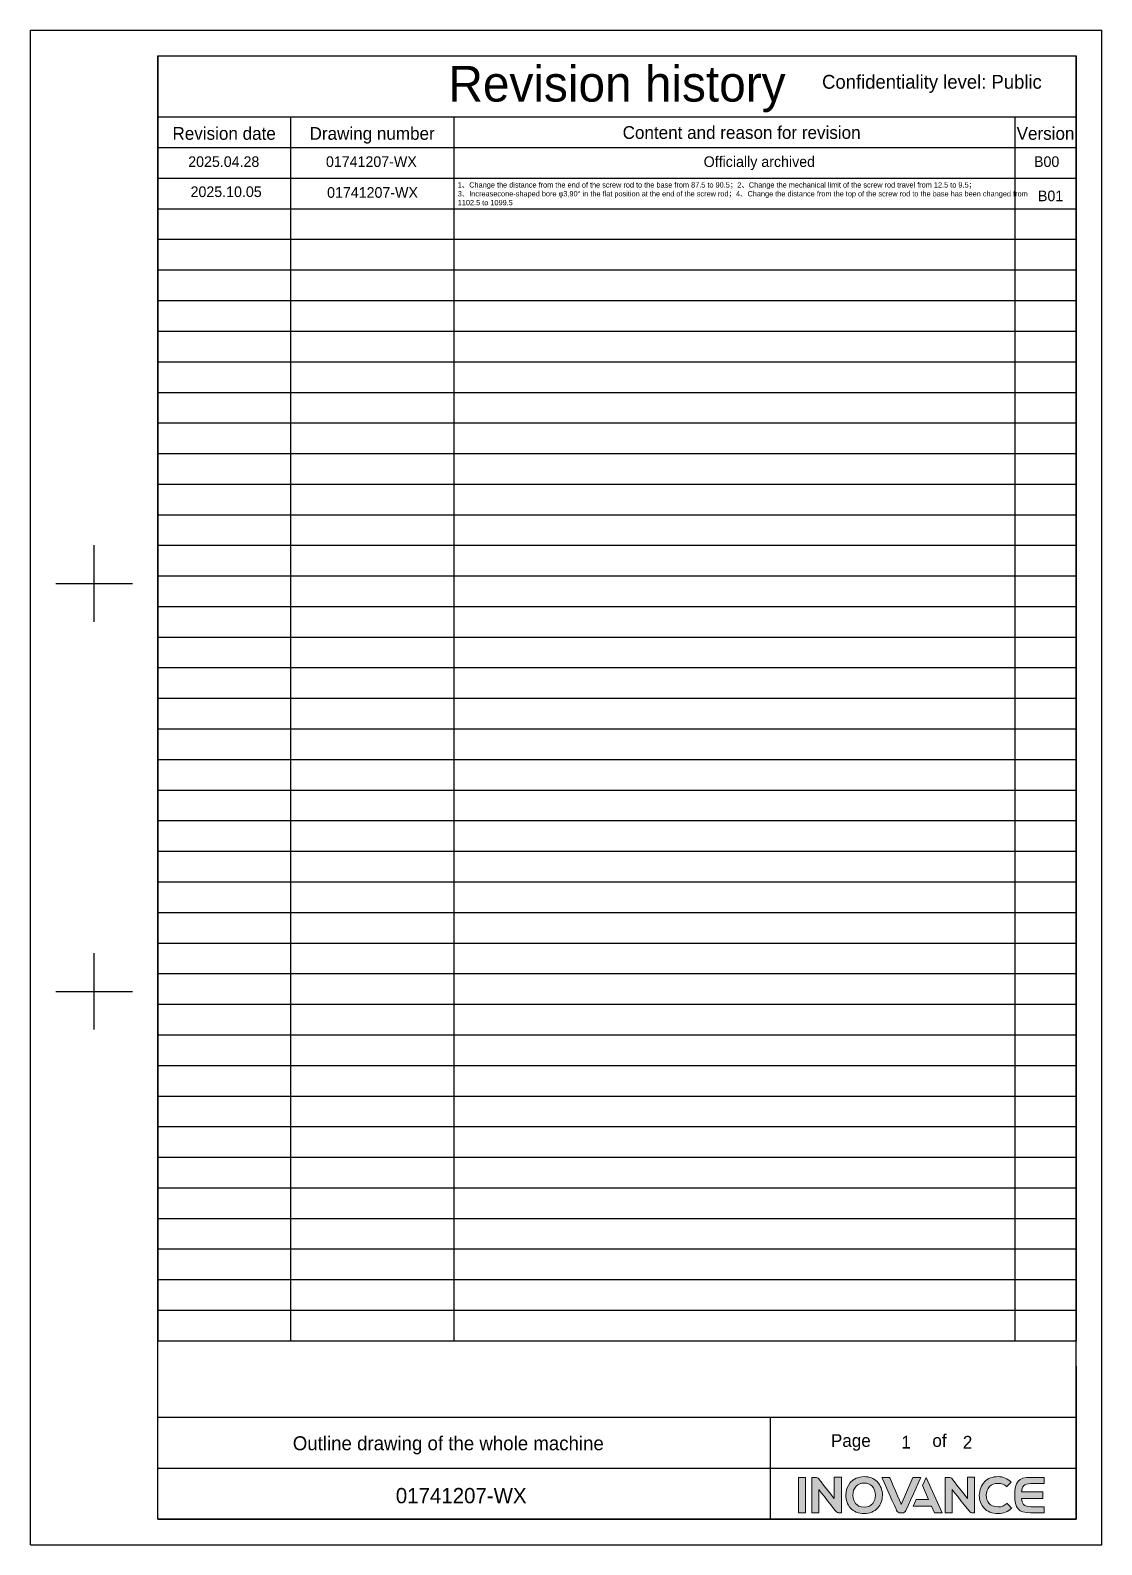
# Model space of a CAD drawing. Header units: millimetres. Extents: x 4086 to 8300, y 123 to 1549.
# Drawn here: x 5175 to 6184, y 123 to 1549 of the extents above; entities that cross this region are included whole.
import ezdxf
from ezdxf.enums import TextEntityAlignment as Align

# ---------------------------------------------------------------- set-up
doc = ezdxf.new("R2010")
doc.units = ezdxf.units.MM
doc.layers.add('logo-蓝色', color=7, linetype='Continuous', true_color=0x008ccf)
doc.layers.add('多重引线', color=7, linetype='Continuous')
doc.layers.add('模板', color=7, linetype='Continuous')
doc.styles.get("Standard").update_dxf_attribs({"font": 'simsun.ttc'})
doc.styles.add('思源黑', font='SourceHanSansCN-Normal.ttf')

# ---------------------------------------------------------------- blocks, each defined once
blk = doc.blocks.new('0')
at = {"layer": 'logo-蓝色'}
h = blk.add_hatch(color=256, dxfattribs=at)
h.dxf.hatch_style = 1
edge = h.paths.add_edge_path()
edge.add_spline(control_points=[(5898.3, 153.2), (5898.3, 153.2), (5904.9, 153.2), (5904.9, 153.2), (5904.9, 153.2), (5904.9, 153.2), (5904.9, 186.6), (5904.9, 186.6), (5904.9, 186.6), (5904.9, 186.6), (5898.3, 186.6), (5898.3, 186.6), (5898.3, 186.6), (5898.3, 186.6), (5898.3, 153.2), (5898.3, 153.2)], knot_values=[0, 0, 0, 0, 0.25, 0.25, 0.25, 0.25, 0.5, 0.5, 0.5, 0.5, 0.75, 0.75, 0.75, 0.75, 1, 1, 1, 1], degree=3, periodic=1)
h = blk.add_hatch(color=256, dxfattribs=at)
h.dxf.hatch_style = 1
edge = h.paths.add_edge_path()
edge.add_spline(control_points=[(5932, 186.7), (5932, 186.7), (5932, 166.6), (5932, 166.6), (5932, 166.6), (5932, 166.6), (5917.3, 185.2), (5917.3, 185.2), (5917.3, 185.2), (5916.6, 186.1), (5915.6, 186.6), (5914.4, 186.6), (5914.4, 186.6), (5914.4, 186.6), (5910.8, 186.6), (5910.8, 186.6), (5910.8, 186.6), (5910.8, 186.6), (5910.8, 153.2), (5910.8, 153.2), (5910.8, 153.2), (5910.8, 153.2), (5917.4, 153.2), (5917.4, 153.2), (5917.4, 153.2), (5917.4, 153.2), (5917.4, 175.1), (5917.4, 175.1), (5917.4, 175.1), (5917.4, 175.1), (5934, 154.2), (5934, 154.2), (5934, 154.2), (5934.5, 153.6), (5935.2, 153.2), (5936, 153.2), (5936, 153.2), (5936, 153.2), (5938.7, 153.2), (5938.7, 153.2), (5938.7, 153.2), (5938.7, 153.2), (5938.7, 186.7), (5938.7, 186.7), (5938.7, 186.7), (5938.7, 186.7), (5932, 186.7), (5932, 186.7)], knot_values=[0, 0, 0, 0, 0.083333, 0.083333, 0.083333, 0.083333, 0.166667, 0.166667, 0.166667, 0.166667, 0.25, 0.25, 0.25, 0.25, 0.333333, 0.333333, 0.333333, 0.333333, 0.416667, 0.416667, 0.416667, 0.416667, 0.5, 0.5, 0.5, 0.5, 0.583333, 0.583333, 0.583333, 0.583333, 0.666667, 0.666667, 0.666667, 0.666667, 0.75, 0.75, 0.75, 0.75, 0.833333, 0.833333, 0.833333, 0.833333, 0.916667, 0.916667, 0.916667, 0.916667, 1, 1, 1, 1], degree=3, periodic=1)
h = blk.add_hatch(color=256, dxfattribs=at)
h.dxf.hatch_style = 1
edge = h.paths.add_edge_path(flags=16)
edge.add_spline(control_points=[(5952.6, 178.4), (5954.5, 180.3), (5957, 181.3), (5960.1, 181.3), (5960.1, 181.3), (5963.2, 181.3), (5965.7, 180.3), (5967.6, 178.4), (5967.6, 178.4), (5969.6, 176.3), (5970.8, 173.1), (5970.7, 169.7), (5970.7, 169.7), (5970.6, 164.4), (5967.8, 158.6), (5960.1, 158.6), (5960.1, 158.6), (5952.5, 158.6), (5949.6, 164.3), (5949.5, 169.7), (5949.5, 169.7), (5949.4, 173), (5950.5, 176.2), (5952.6, 178.4)], knot_values=[0, 0, 0, 0, 0.166667, 0.166667, 0.166667, 0.166667, 0.333333, 0.333333, 0.333333, 0.333333, 0.5, 0.5, 0.5, 0.5, 0.666667, 0.666667, 0.666667, 0.666667, 0.833333, 0.833333, 0.833333, 0.833333, 1, 1, 1, 1], degree=3, periodic=0)
edge = h.paths.add_edge_path()
edge.add_spline(control_points=[(5960.1, 187.3), (5948.3, 187.3), (5942.9, 178.2), (5942.9, 169.7), (5942.9, 169.7), (5942.9, 165.1), (5944.4, 160.9), (5947.1, 157.9), (5947.1, 157.9), (5950.2, 154.4), (5954.7, 152.5), (5960.1, 152.5), (5960.1, 152.5), (5965.5, 152.5), (5970, 154.4), (5973.1, 157.9), (5973.1, 157.9), (5975.7, 161), (5977.2, 165.2), (5977.3, 169.8), (5977.3, 169.8), (5977.3, 174.7), (5975.5, 179.4), (5972.3, 182.6), (5972.3, 182.6), (5969.3, 185.7), (5965, 187.3), (5960.1, 187.3)], knot_values=[0, 0, 0, 0, 0.142857, 0.142857, 0.142857, 0.142857, 0.285714, 0.285714, 0.285714, 0.285714, 0.428571, 0.428571, 0.428571, 0.428571, 0.571429, 0.571429, 0.571429, 0.571429, 0.714286, 0.714286, 0.714286, 0.714286, 0.857143, 0.857143, 0.857143, 0.857143, 1, 1, 1, 1], degree=3, periodic=0)
h = blk.add_hatch(color=256, dxfattribs=at)
h.dxf.hatch_style = 1
edge = h.paths.add_edge_path()
edge.add_spline(control_points=[(6006, 186.6), (6006, 186.6), (5995, 161.1), (5995, 161.1), (5995, 161.1), (5995, 161.1), (5984.1, 186.6), (5984.1, 186.6), (5984.1, 186.6), (5984.1, 186.6), (5976.7, 186.6), (5976.7, 186.6), (5976.7, 186.6), (5976.7, 186.6), (5990.7, 155.4), (5990.7, 155.4), (5990.7, 155.4), (5991.3, 154.1), (5992.5, 153.2), (5994, 153.2), (5994, 153.2), (5994, 153.2), (5994, 153.2), (5994, 153.2), (5994, 153.2), (5994, 153.2), (5996.1, 153.2), (5996.1, 153.2), (5996.1, 153.2), (5996.1, 153.2), (5996.1, 153.2), (5996.1, 153.2), (5996.1, 153.2), (5997.5, 153.2), (5998.8, 154.1), (5999.4, 155.4), (5999.4, 155.4), (5999.4, 155.4), (6013.4, 186.6), (6013.4, 186.6), (6013.4, 186.6), (6013.4, 186.6), (6006, 186.6), (6006, 186.6)], knot_values=[0, 0, 0, 0, 0.090909, 0.090909, 0.090909, 0.090909, 0.181818, 0.181818, 0.181818, 0.181818, 0.272727, 0.272727, 0.272727, 0.272727, 0.363636, 0.363636, 0.363636, 0.363636, 0.454545, 0.454545, 0.454545, 0.454545, 0.545455, 0.545455, 0.545455, 0.545455, 0.636364, 0.636364, 0.636364, 0.636364, 0.727273, 0.727273, 0.727273, 0.727273, 0.818182, 0.818182, 0.818182, 0.818182, 0.909091, 0.909091, 0.909091, 0.909091, 1, 1, 1, 1], degree=3, periodic=1)
h = blk.add_hatch(color=256, dxfattribs=at)
h.dxf.hatch_style = 1
edge = h.paths.add_edge_path()
edge.add_spline(control_points=[(6018.5, 186.6), (6018.5, 186.6), (6015.1, 178.9), (6015.1, 178.9), (6015.1, 178.9), (6015.1, 178.9), (6020.8, 165.7), (6020.8, 165.7), (6020.8, 165.7), (6020.8, 165.7), (6009.1, 165.7), (6009.1, 165.7), (6009.1, 165.7), (6009.1, 165.7), (6006.3, 159.5), (6006.3, 159.5), (6006.3, 159.5), (6006.3, 159.5), (6023.5, 159.5), (6023.5, 159.5), (6023.5, 159.5), (6023.5, 159.5), (6026.3, 153.2), (6026.3, 153.2), (6026.3, 153.2), (6026.3, 153.2), (6033.5, 153.2), (6033.5, 153.2), (6033.5, 153.2), (6033.5, 153.2), (6018.5, 186.6), (6018.5, 186.6)], knot_values=[0, 0, 0, 0, 0.125, 0.125, 0.125, 0.125, 0.25, 0.25, 0.25, 0.25, 0.375, 0.375, 0.375, 0.375, 0.5, 0.5, 0.5, 0.5, 0.625, 0.625, 0.625, 0.625, 0.75, 0.75, 0.75, 0.75, 0.875, 0.875, 0.875, 0.875, 1, 1, 1, 1], degree=3, periodic=1)
h = blk.add_hatch(color=256, dxfattribs=at)
h.dxf.hatch_style = 1
edge = h.paths.add_edge_path()
edge.add_spline(control_points=[(6057.5, 186.7), (6057.5, 186.7), (6057.5, 166.6), (6057.5, 166.6), (6057.5, 166.6), (6057.5, 166.6), (6042.8, 185.2), (6042.8, 185.2), (6042.8, 185.2), (6042.1, 186.1), (6041.1, 186.6), (6039.9, 186.6), (6039.9, 186.6), (6039.9, 186.6), (6036.3, 186.6), (6036.3, 186.6), (6036.3, 186.6), (6036.3, 186.6), (6036.3, 153.2), (6036.3, 153.2), (6036.3, 153.2), (6036.3, 153.2), (6042.9, 153.2), (6042.9, 153.2), (6042.9, 153.2), (6042.9, 153.2), (6042.9, 175.1), (6042.9, 175.1), (6042.9, 175.1), (6042.9, 175.1), (6059.5, 154.2), (6059.5, 154.2), (6059.5, 154.2), (6060, 153.6), (6060.7, 153.2), (6061.5, 153.2), (6061.5, 153.2), (6061.5, 153.2), (6064.1, 153.2), (6064.1, 153.2), (6064.1, 153.2), (6064.1, 153.2), (6064.1, 186.7), (6064.1, 186.7), (6064.1, 186.7), (6064.1, 186.7), (6057.5, 186.7), (6057.5, 186.7)], knot_values=[0, 0, 0, 0, 0.083333, 0.083333, 0.083333, 0.083333, 0.166667, 0.166667, 0.166667, 0.166667, 0.25, 0.25, 0.25, 0.25, 0.333333, 0.333333, 0.333333, 0.333333, 0.416667, 0.416667, 0.416667, 0.416667, 0.5, 0.5, 0.5, 0.5, 0.583333, 0.583333, 0.583333, 0.583333, 0.666667, 0.666667, 0.666667, 0.666667, 0.75, 0.75, 0.75, 0.75, 0.833333, 0.833333, 0.833333, 0.833333, 0.916667, 0.916667, 0.916667, 0.916667, 1, 1, 1, 1], degree=3, periodic=1)
h = blk.add_hatch(color=256, dxfattribs=at)
h.dxf.hatch_style = 1
edge = h.paths.add_edge_path()
edge.add_spline(control_points=[(6094.3, 162.1), (6092.3, 160), (6089.2, 158.8), (6086.2, 158.8), (6086.2, 158.8), (6078, 158.8), (6075.1, 164.4), (6075, 169.8), (6075, 169.8), (6075, 172.9), (6076.1, 175.9), (6078.2, 178), (6078.2, 178), (6080.1, 179.9), (6082.9, 181), (6086.2, 181), (6086.2, 181), (6089.2, 181), (6092, 179.9), (6094, 177.9), (6094, 177.9), (6094, 177.9), (6094.1, 177.8), (6094.1, 177.8), (6094.1, 177.8), (6094.1, 177.8), (6098.6, 182.1), (6098.6, 182.1), (6098.6, 182.1), (6098.6, 182.1), (6098.4, 182.2), (6098.4, 182.2), (6098.4, 182.2), (6095.1, 185.6), (6090.8, 187.3), (6086.2, 187.3), (6086.2, 187.3), (6081, 187.3), (6076.6, 185.7), (6073.4, 182.5), (6073.4, 182.5), (6070.3, 179.3), (6068.5, 174.7), (6068.5, 169.7), (6068.5, 169.7), (6068.5, 165.1), (6070, 160.9), (6072.7, 157.9), (6072.7, 157.9), (6075.8, 154.4), (6080.5, 152.5), (6086.2, 152.5), (6086.2, 152.5), (6091.2, 152.5), (6095.6, 154.2), (6098.9, 157.5), (6098.9, 157.5), (6098.9, 157.5), (6099, 157.6), (6099, 157.6), (6099, 157.6), (6099, 157.6), (6094.5, 162.2), (6094.5, 162.2), (6094.5, 162.2), (6094.5, 162.2), (6094.3, 162.1), (6094.3, 162.1)], knot_values=[0, 0, 0, 0, 0.058824, 0.058824, 0.058824, 0.058824, 0.117647, 0.117647, 0.117647, 0.117647, 0.176471, 0.176471, 0.176471, 0.176471, 0.235294, 0.235294, 0.235294, 0.235294, 0.294118, 0.294118, 0.294118, 0.294118, 0.352941, 0.352941, 0.352941, 0.352941, 0.411765, 0.411765, 0.411765, 0.411765, 0.470588, 0.470588, 0.470588, 0.470588, 0.529412, 0.529412, 0.529412, 0.529412, 0.588235, 0.588235, 0.588235, 0.588235, 0.647059, 0.647059, 0.647059, 0.647059, 0.705882, 0.705882, 0.705882, 0.705882, 0.764706, 0.764706, 0.764706, 0.764706, 0.823529, 0.823529, 0.823529, 0.823529, 0.882353, 0.882353, 0.882353, 0.882353, 0.941176, 0.941176, 0.941176, 0.941176, 1, 1, 1, 1], degree=3, periodic=0)
h = blk.add_hatch(color=256, dxfattribs=at)
h.dxf.hatch_style = 1
edge = h.paths.add_edge_path()
edge.add_spline(control_points=[(6116.9, 180.8), (6116.9, 180.8), (6129.4, 180.8), (6129.4, 180.8), (6129.4, 180.8), (6129.4, 180.8), (6129.4, 186.6), (6129.4, 186.6), (6129.4, 186.6), (6129.4, 186.6), (6116.7, 186.6), (6116.7, 186.6), (6116.7, 186.6), (6105.1, 186.6), (6101.9, 182.2), (6101.9, 170.3), (6101.9, 170.3), (6101.9, 170.3), (6101.9, 169.9), (6101.9, 169.9), (6101.9, 169.9), (6101.9, 169.9), (6101.9, 169.9), (6101.9, 169.9), (6101.9, 169.9), (6101.9, 169.9), (6101.9, 169.9), (6101.9, 169.9), (6101.9, 169.9), (6101.9, 169.9), (6101.9, 169.9), (6101.9, 169.9), (6101.9, 169.9), (6101.9, 169.9), (6101.9, 169.5), (6101.9, 169.5), (6101.9, 169.5), (6101.9, 157.7), (6105.1, 153.2), (6116.7, 153.2), (6116.7, 153.2), (6116.7, 153.2), (6129.4, 153.2), (6129.4, 153.2), (6129.4, 153.2), (6129.4, 153.2), (6129.4, 159), (6129.4, 159), (6129.4, 159), (6129.4, 159), (6116.9, 159), (6116.9, 159), (6116.9, 159), (6113.8, 159), (6111.5, 159.6), (6110.1, 161.2), (6110.1, 161.2), (6109, 162.5), (6108.5, 164.5), (6108.3, 166.8), (6108.3, 166.8), (6108.3, 166.8), (6128.3, 166.8), (6128.3, 166.8), (6128.3, 166.8), (6128.3, 166.8), (6128.3, 169.9), (6128.3, 169.9), (6128.3, 169.9), (6128.3, 169.9), (6128.3, 173), (6128.3, 173), (6128.3, 173), (6128.3, 173), (6108.3, 173), (6108.3, 173), (6108.3, 173), (6108.5, 175.4), (6109, 177.4), (6110.1, 178.7), (6110.1, 178.7), (6111.5, 180.3), (6113.8, 180.8), (6116.9, 180.8)], knot_values=[0, 0, 0, 0, 0.047619, 0.047619, 0.047619, 0.047619, 0.095238, 0.095238, 0.095238, 0.095238, 0.142857, 0.142857, 0.142857, 0.142857, 0.190476, 0.190476, 0.190476, 0.190476, 0.238095, 0.238095, 0.238095, 0.238095, 0.285714, 0.285714, 0.285714, 0.285714, 0.333333, 0.333333, 0.333333, 0.333333, 0.380952, 0.380952, 0.380952, 0.380952, 0.428571, 0.428571, 0.428571, 0.428571, 0.47619, 0.47619, 0.47619, 0.47619, 0.52381, 0.52381, 0.52381, 0.52381, 0.571429, 0.571429, 0.571429, 0.571429, 0.619048, 0.619048, 0.619048, 0.619048, 0.666667, 0.666667, 0.666667, 0.666667, 0.714286, 0.714286, 0.714286, 0.714286, 0.761905, 0.761905, 0.761905, 0.761905, 0.809524, 0.809524, 0.809524, 0.809524, 0.857143, 0.857143, 0.857143, 0.857143, 0.904762, 0.904762, 0.904762, 0.904762, 0.952381, 0.952381, 0.952381, 0.952381, 1, 1, 1, 1], degree=3, periodic=0)
for p, q in [((5175.4, 1549.2), (6183.7, 1549.2)), ((5175.4, 123.2), (5175.4, 1549.2)), ((6183.7, 123.2), (6183.7, 1549.2)), ((5295.4, 1525.2), (6159.6, 1525.2)), ((5295.4, 147.2), (5295.4, 1525.2)), ((5295.4, 1525.2), (5295.4, 315.3)), ((5295.4, 1525.2), (6159.6, 1525.2)), ((6159.6, 147.2), (6159.6, 1525.2)), ((6159.6, 1525.2), (6159.6, 315.3)), ((5295.4, 1467.6), (6159.6, 1467.6)), ((5295.4, 1438.8), (6159.6, 1438.8)), ((5235.4, 992.3), (5235.4, 1064.3)), ((5199.4, 1028.3), (5271.4, 1028.3)), ((5235.4, 608.2), (5235.4, 680.2)), ((5199.4, 644.2), (5271.4, 644.2)), ((6159.6, 291.3), (6159.6, 147.2)), ((5871.6, 195.2), (6159.6, 195.2)), ((5295.4, 147.2), (6159.6, 147.2)), ((5295.4, 147.2), (6159.6, 147.2)), ((5175.4, 123.2), (6183.7, 123.2))]:
    blk.add_line(p, q)
at = {"color": 2}
for p, q in [((5420.2, 1467.6), (5420.2, 315.3)), ((5573.9, 1467.6), (5573.9, 315.3)), ((6102, 1467.6), (6102, 315.3)), ((5295.4, 1410), (6159.6, 1410)), ((5295.4, 1381.2), (6159.6, 1381.2)), ((5295.4, 1352.4), (6159.6, 1352.4)), ((5295.4, 1323.6), (6159.6, 1323.6)), ((5295.4, 1294.8), (6159.6, 1294.8)), ((5295.4, 1265.9), (6159.6, 1265.9)), ((5295.4, 1237.1), (6159.6, 1237.1)), ((5295.4, 1208.3), (6159.6, 1208.3)), ((5295.4, 1179.5), (6159.6, 1179.5)), ((5295.4, 1150.7), (6159.6, 1150.7)), ((5295.4, 1121.9), (6159.6, 1121.9)), ((5295.4, 1093.1), (6159.6, 1093.1)), ((5295.4, 1064.3), (6159.6, 1064.3)), ((5295.4, 1035.5), (6159.6, 1035.5)), ((5295.4, 1006.7), (6159.6, 1006.7)), ((5295.4, 977.9), (6159.6, 977.9)), ((5295.4, 949.1), (6159.6, 949.1)), ((5295.4, 920.2), (6159.6, 920.2)), ((5295.4, 891.4), (6159.6, 891.4)), ((5295.4, 862.6), (6159.6, 862.6)), ((5295.4, 833.8), (6159.6, 833.8)), ((5295.4, 805), (6159.6, 805)), ((5295.4, 776.2), (6159.6, 776.2)), ((5295.4, 747.4), (6159.6, 747.4)), ((5295.4, 718.6), (6159.6, 718.6)), ((5295.4, 689.8), (6159.6, 689.8)), ((5295.4, 661), (6159.6, 661)), ((5295.4, 632.2), (6159.6, 632.2)), ((5295.4, 603.4), (6159.6, 603.4)), ((5295.4, 574.5), (6159.6, 574.5)), ((5295.4, 545.7), (6159.6, 545.7)), ((5295.4, 516.9), (6159.6, 516.9)), ((5295.4, 488.1), (6159.6, 488.1)), ((5295.4, 459.3), (6159.6, 459.3)), ((5295.4, 430.5), (6159.6, 430.5)), ((5295.4, 401.7), (6159.6, 401.7)), ((5295.4, 372.9), (6159.6, 372.9)), ((5295.4, 344.1), (6159.6, 344.1)), ((5295.4, 315.3), (6159.6, 315.3))]:
    blk.add_line(p, q, dxfattribs=at)
at = {"color": 2, "linetype": 'Continuous'}
for p, q in [((5295.4, 243.3), (6159.6, 243.3)), ((5295.4, 195.2), (5871.6, 195.2)), ((5583.5, 147.2), (5669.9, 147.2)), ((5669.9, 147.2), (5871.6, 147.2)), ((5943.6, 147.2), (6159.6, 147.2))]:
    blk.add_line(p, q, dxfattribs=at)
at = {"linetype": 'Continuous'}
for p, q in [((5871.6, 243.3), (5871.6, 195.2)), ((5871.6, 195.2), (5871.6, 147.2))]:
    blk.add_line(p, q, dxfattribs=at)
at = {"color": 7, "linetype": 'Continuous'}
blk.add_line((6159.6, 147.2), (5295.4, 147.2), dxfattribs=at)
at = {"layer": 'logo-蓝色', "lineweight": 9}
for points, knots in [([(5904.9, 186.6), (5904.9, 186.6), (5904.9, 186.6), (5898.3, 186.6), (5898.3, 186.6)], [0.5, 0.5, 0.5, 0.5, 0.5, 0.75, 0.75, 0.75, 0.75]), ([(5898.3, 186.6), (5898.3, 186.6), (5898.3, 186.6), (5898.3, 153.2), (5898.3, 153.2)], [0.75, 0.75, 0.75, 0.75, 0.75, 1, 1, 1, 1]), ([(5904.9, 153.2), (5904.9, 153.2), (5904.9, 153.2), (5904.9, 186.6), (5904.9, 186.6)], [0.25, 0.25, 0.25, 0.25, 0.25, 0.5, 0.5, 0.5, 0.5]), ([(5914.4, 186.6), (5914.4, 186.6), (5914.4, 186.6), (5910.8, 186.6), (5910.8, 186.6)], [0.25, 0.25, 0.25, 0.25, 0.25000001, 0.33333333, 0.33333333, 0.33333333, 0.33333333]), ([(5910.8, 186.6), (5910.8, 186.6), (5910.8, 186.6), (5910.8, 153.2), (5910.8, 153.2)], [0.33333333, 0.33333333, 0.33333333, 0.33333333, 0.33333334, 0.41666667, 0.41666667, 0.41666667, 0.41666667]), ([(5917.3, 185.2), (5917.3, 185.2), (5916.6, 186.1), (5915.6, 186.6), (5914.4, 186.6)], [0.16666667, 0.16666667, 0.16666667, 0.16666667, 0.16666668, 0.25, 0.25, 0.25, 0.25]), ([(5938.7, 186.7), (5938.7, 186.7), (5938.7, 186.7), (5932, 186.7), (5932, 186.7)], [0.91666667, 0.91666667, 0.91666667, 0.91666667, 0.91666668, 1, 1, 1, 1]), ([(5938.7, 153.2), (5938.7, 153.2), (5938.7, 153.2), (5938.7, 186.7), (5938.7, 186.7)], [0.83333333, 0.83333333, 0.83333333, 0.83333333, 0.83333334, 0.91666667, 0.91666667, 0.91666667, 0.91666667]), ([(5972.3, 182.6), (5972.3, 182.6), (5969.3, 185.7), (5965, 187.3), (5960.1, 187.3)], [0.8571429, 0.8571429, 0.8571429, 0.8571429, 0.8571429, 1, 1, 1, 1]), ([(5984.1, 186.6), (5984.1, 186.6), (5984.1, 186.6), (5976.7, 186.6), (5976.7, 186.6)], [0.18181818, 0.18181818, 0.18181818, 0.18181818, 0.18181819, 0.27272727, 0.27272727, 0.27272727, 0.27272727]), ([(5976.7, 186.6), (5976.7, 186.6), (5976.7, 186.6), (5990.7, 155.4), (5990.7, 155.4)], [0.27272727, 0.27272727, 0.27272727, 0.27272727, 0.27272728, 0.36363636, 0.36363636, 0.36363636, 0.36363636]), ([(5995, 161.1), (5995, 161.1), (5995, 161.1), (5984.1, 186.6), (5984.1, 186.6)], [0.09090909, 0.09090909, 0.09090909, 0.09090909, 0.0909091, 0.18181818, 0.18181818, 0.18181818, 0.18181818]), ([(5999.4, 155.4), (5999.4, 155.4), (5999.4, 155.4), (6013.4, 186.6), (6013.4, 186.6)], [0.81818182, 0.81818182, 0.81818182, 0.81818182, 0.81818183, 0.90909091, 0.90909091, 0.90909091, 0.90909091]), ([(6013.4, 186.6), (6013.4, 186.6), (6013.4, 186.6), (6006, 186.6), (6006, 186.6)], [0.90909091, 0.90909091, 0.90909091, 0.90909091, 0.90909092, 1, 1, 1, 1]), ([(6033.5, 153.2), (6033.5, 153.2), (6033.5, 153.2), (6018.5, 186.6), (6018.5, 186.6)], [0.875, 0.875, 0.875, 0.875, 0.875, 1, 1, 1, 1]), ([(6039.9, 186.6), (6039.9, 186.6), (6039.9, 186.6), (6036.3, 186.6), (6036.3, 186.6)], [0.25, 0.25, 0.25, 0.25, 0.25000001, 0.33333333, 0.33333333, 0.33333333, 0.33333333]), ([(6036.3, 186.6), (6036.3, 186.6), (6036.3, 186.6), (6036.3, 153.2), (6036.3, 153.2)], [0.33333333, 0.33333333, 0.33333333, 0.33333333, 0.33333334, 0.41666667, 0.41666667, 0.41666667, 0.41666667]), ([(6042.8, 185.2), (6042.8, 185.2), (6042.1, 186.1), (6041.1, 186.6), (6039.9, 186.6)], [0.16666667, 0.16666667, 0.16666667, 0.16666667, 0.16666668, 0.25, 0.25, 0.25, 0.25]), ([(6064.1, 186.7), (6064.1, 186.7), (6064.1, 186.7), (6057.5, 186.7), (6057.5, 186.7)], [0.91666667, 0.91666667, 0.91666667, 0.91666667, 0.91666668, 1, 1, 1, 1]), ([(6064.1, 153.2), (6064.1, 153.2), (6064.1, 153.2), (6064.1, 186.7), (6064.1, 186.7)], [0.83333333, 0.83333333, 0.83333333, 0.83333333, 0.83333334, 0.91666667, 0.91666667, 0.91666667, 0.91666667]), ([(6098.4, 182.2), (6098.4, 182.2), (6095.1, 185.6), (6090.8, 187.3), (6086.2, 187.3), (6086.2, 187.3), (6081, 187.3), (6076.6, 185.7), (6073.4, 182.5)], [0.4705882, 0.4705882, 0.4705882, 0.4705882, 0.4705882, 0.5294118, 0.5294118, 0.5294118, 0.5294118, 0.5882353, 0.5882353, 0.5882353, 0.5882353]), ([(6116.7, 186.6), (6116.7, 186.6), (6105.1, 186.6), (6101.9, 182.2), (6101.9, 170.3)], [0.14285714, 0.14285714, 0.14285714, 0.14285714, 0.14285715, 0.19047619, 0.19047619, 0.19047619, 0.19047619]), ([(6129.4, 186.6), (6129.4, 186.6), (6129.4, 186.6), (6116.7, 186.6), (6116.7, 186.6)], [0.0952381, 0.0952381, 0.0952381, 0.0952381, 0.09523811, 0.14285714, 0.14285714, 0.14285714, 0.14285714]), ([(6129.4, 180.8), (6129.4, 180.8), (6129.4, 180.8), (6129.4, 186.6), (6129.4, 186.6)], [0.04761905, 0.04761905, 0.04761905, 0.04761905, 0.04761906, 0.0952381, 0.0952381, 0.0952381, 0.0952381]), ([(5932, 166.6), (5932, 166.6), (5932, 166.6), (5917.3, 185.2), (5917.3, 185.2)], [0.08333333, 0.08333333, 0.08333333, 0.08333333, 0.08333334, 0.16666667, 0.16666667, 0.16666667, 0.16666667]), ([(5917.4, 153.2), (5917.4, 153.2), (5917.4, 153.2), (5917.4, 175.1), (5917.4, 175.1)], [0.5, 0.5, 0.5, 0.5, 0.50000001, 0.58333333, 0.58333333, 0.58333333, 0.58333333]), ([(5917.4, 175.1), (5917.4, 175.1), (5917.4, 175.1), (5934, 154.2), (5934, 154.2)], [0.58333333, 0.58333333, 0.58333333, 0.58333333, 0.58333334, 0.66666667, 0.66666667, 0.66666667, 0.66666667]), ([(5949.5, 169.7), (5949.5, 169.7), (5949.4, 173), (5950.5, 176.2), (5952.6, 178.4)], [0.8333333, 0.8333333, 0.8333333, 0.8333333, 0.8333333, 1, 1, 1, 1]), ([(5960.1, 181.3), (5960.1, 181.3), (5963.2, 181.3), (5965.7, 180.3), (5967.6, 178.4)], [0.1666667, 0.1666667, 0.1666667, 0.1666667, 0.1666667, 0.3333333, 0.3333333, 0.3333333, 0.3333333]), ([(5967.6, 178.4), (5967.6, 178.4), (5969.6, 176.3), (5970.8, 173.1), (5970.7, 169.7)], [0.3333333, 0.3333333, 0.3333333, 0.3333333, 0.3333333, 0.5, 0.5, 0.5, 0.5]), ([(5977.3, 169.8), (5977.3, 169.8), (5977.3, 174.7), (5975.5, 179.4), (5972.3, 182.6)], [0.7142857, 0.7142857, 0.7142857, 0.7142857, 0.7142857, 0.8571429, 0.8571429, 0.8571429, 0.8571429]), ([(6015.1, 178.9), (6015.1, 178.9), (6015.1, 178.9), (6020.8, 165.7), (6020.8, 165.7)], [0.125, 0.125, 0.125, 0.125, 0.125, 0.25, 0.25, 0.25, 0.25]), ([(6057.5, 166.6), (6057.5, 166.6), (6057.5, 166.6), (6042.8, 185.2), (6042.8, 185.2)], [0.08333333, 0.08333333, 0.08333333, 0.08333333, 0.08333334, 0.16666667, 0.16666667, 0.16666667, 0.16666667]), ([(6042.9, 153.2), (6042.9, 153.2), (6042.9, 153.2), (6042.9, 175.1), (6042.9, 175.1)], [0.5, 0.5, 0.5, 0.5, 0.50000001, 0.58333333, 0.58333333, 0.58333333, 0.58333333]), ([(6042.9, 175.1), (6042.9, 175.1), (6042.9, 175.1), (6059.5, 154.2), (6059.5, 154.2)], [0.58333333, 0.58333333, 0.58333333, 0.58333333, 0.58333334, 0.66666667, 0.66666667, 0.66666667, 0.66666667]), ([(6073.4, 182.5), (6073.4, 182.5), (6070.3, 179.3), (6068.5, 174.7), (6068.5, 169.7)], [0.58823529, 0.58823529, 0.58823529, 0.58823529, 0.5882353, 0.64705882, 0.64705882, 0.64705882, 0.64705882]), ([(6075, 169.8), (6075, 169.8), (6075, 172.9), (6076.1, 175.9), (6078.2, 178)], [0.11764706, 0.11764706, 0.11764706, 0.11764706, 0.11764707, 0.17647059, 0.17647059, 0.17647059, 0.17647059]), ([(6078.2, 178), (6078.2, 178), (6080.1, 179.9), (6082.9, 181), (6086.2, 181)], [0.17647059, 0.17647059, 0.17647059, 0.17647059, 0.1764706, 0.23529412, 0.23529412, 0.23529412, 0.23529412]), ([(6086.2, 181), (6086.2, 181), (6089.2, 181), (6092, 179.9), (6094, 177.9)], [0.23529412, 0.23529412, 0.23529412, 0.23529412, 0.23529413, 0.29411765, 0.29411765, 0.29411765, 0.29411765]), ([(6094, 177.9), (6094, 177.9), (6094, 177.9), (6094.1, 177.8), (6094.1, 177.8)], [0.29411765, 0.29411765, 0.29411765, 0.29411765, 0.29411766, 0.35294118, 0.35294118, 0.35294118, 0.35294118]), ([(6094.1, 177.8), (6094.1, 177.8), (6094.1, 177.8), (6098.6, 182.1), (6098.6, 182.1)], [0.35294118, 0.35294118, 0.35294118, 0.35294118, 0.35294119, 0.41176471, 0.41176471, 0.41176471, 0.41176471]), ([(6098.6, 182.1), (6098.6, 182.1), (6098.6, 182.1), (6098.4, 182.2), (6098.4, 182.2)], [0.41176471, 0.41176471, 0.41176471, 0.41176471, 0.41176472, 0.47058824, 0.47058824, 0.47058824, 0.47058824]), ([(6108.3, 173), (6108.3, 173), (6108.5, 175.4), (6109, 177.4), (6110.1, 178.7)], [0.9047619, 0.9047619, 0.9047619, 0.9047619, 0.90476191, 0.95238095, 0.95238095, 0.95238095, 0.95238095]), ([(6128.3, 173), (6128.3, 173), (6128.3, 173), (6108.3, 173), (6108.3, 173)], [0.85714286, 0.85714286, 0.85714286, 0.85714286, 0.85714287, 0.9047619, 0.9047619, 0.9047619, 0.9047619]), ([(6110.1, 178.7), (6110.1, 178.7), (6111.5, 180.3), (6113.8, 180.8), (6116.9, 180.8)], [0.95238095, 0.95238095, 0.95238095, 0.95238095, 0.95238096, 1, 1, 1, 1]), ([(6128.3, 169.9), (6128.3, 169.9), (6128.3, 169.9), (6128.3, 173), (6128.3, 173)], [0.80952381, 0.80952381, 0.80952381, 0.80952381, 0.80952382, 0.85714286, 0.85714286, 0.85714286, 0.85714286]), ([(5942.9, 169.7), (5942.9, 169.7), (5942.9, 165.1), (5944.4, 160.9), (5947.1, 157.9)], [0.1428571, 0.1428571, 0.1428571, 0.1428571, 0.1428572, 0.2857143, 0.2857143, 0.2857143, 0.2857143]), ([(5947.1, 157.9), (5947.1, 157.9), (5950.2, 154.4), (5954.7, 152.5), (5960.1, 152.5)], [0.2857143, 0.2857143, 0.2857143, 0.2857143, 0.2857143, 0.4285714, 0.4285714, 0.4285714, 0.4285714]), ([(5970.7, 169.7), (5970.7, 169.7), (5970.6, 164.4), (5967.8, 158.6), (5960.1, 158.6), (5960.1, 158.6), (5952.5, 158.6), (5949.6, 164.3), (5949.5, 169.7)], [0.5, 0.5, 0.5, 0.5, 0.5, 0.6666667, 0.6666667, 0.6666667, 0.6666667, 0.8333333, 0.8333333, 0.8333333, 0.8333333]), ([(5960.1, 152.5), (5960.1, 152.5), (5965.5, 152.5), (5970, 154.4), (5973.1, 157.9)], [0.4285714, 0.4285714, 0.4285714, 0.4285714, 0.4285714, 0.5714286, 0.5714286, 0.5714286, 0.5714286]), ([(5973.1, 157.9), (5973.1, 157.9), (5975.7, 161), (5977.2, 165.2), (5977.3, 169.8)], [0.5714286, 0.5714286, 0.5714286, 0.5714286, 0.5714286, 0.7142857, 0.7142857, 0.7142857, 0.7142857]), ([(6009.1, 165.7), (6009.1, 165.7), (6009.1, 165.7), (6006.3, 159.5), (6006.3, 159.5)], [0.375, 0.375, 0.375, 0.375, 0.375, 0.5, 0.5, 0.5, 0.5]), ([(6006.3, 159.5), (6006.3, 159.5), (6006.3, 159.5), (6023.5, 159.5), (6023.5, 159.5)], [0.5, 0.5, 0.5, 0.5, 0.5, 0.625, 0.625, 0.625, 0.625]), ([(6020.8, 165.7), (6020.8, 165.7), (6020.8, 165.7), (6009.1, 165.7), (6009.1, 165.7)], [0.25, 0.25, 0.25, 0.25, 0.25, 0.375, 0.375, 0.375, 0.375]), ([(6023.5, 159.5), (6023.5, 159.5), (6023.5, 159.5), (6026.3, 153.2), (6026.3, 153.2)], [0.625, 0.625, 0.625, 0.625, 0.625, 0.75, 0.75, 0.75, 0.75]), ([(6068.5, 169.7), (6068.5, 169.7), (6068.5, 165.1), (6070, 160.9), (6072.7, 157.9)], [0.64705882, 0.64705882, 0.64705882, 0.64705882, 0.64705883, 0.70588235, 0.70588235, 0.70588235, 0.70588235]), ([(6072.7, 157.9), (6072.7, 157.9), (6075.8, 154.4), (6080.5, 152.5), (6086.2, 152.5), (6086.2, 152.5), (6091.2, 152.5), (6095.6, 154.2), (6098.9, 157.5)], [0.7058824, 0.7058824, 0.7058824, 0.7058824, 0.7058824, 0.7647059, 0.7647059, 0.7647059, 0.7647059, 0.8235294, 0.8235294, 0.8235294, 0.8235294]), ([(6094.3, 162.1), (6092.3, 160), (6089.2, 158.8), (6086.2, 158.8), (6086.2, 158.8), (6078, 158.8), (6075.1, 164.4), (6075, 169.8)], [0, 0, 0, 0, 0.0588235, 0.0588235, 0.0588235, 0.0588235, 0.1176471, 0.1176471, 0.1176471, 0.1176471]), ([(6094.5, 162.2), (6094.5, 162.2), (6094.5, 162.2), (6094.3, 162.1), (6094.3, 162.1)], [0.94117647, 0.94117647, 0.94117647, 0.94117647, 0.94117648, 1, 1, 1, 1]), ([(6099, 157.6), (6099, 157.6), (6099, 157.6), (6094.5, 162.2), (6094.5, 162.2)], [0.88235294, 0.88235294, 0.88235294, 0.88235294, 0.88235295, 0.94117647, 0.94117647, 0.94117647, 0.94117647]), ([(6098.9, 157.5), (6098.9, 157.5), (6098.9, 157.5), (6099, 157.6), (6099, 157.6)], [0.82352941, 0.82352941, 0.82352941, 0.82352941, 0.82352942, 0.88235294, 0.88235294, 0.88235294, 0.88235294]), ([(6101.9, 170.3), (6101.9, 170.3), (6101.9, 170.3), (6101.9, 169.9), (6101.9, 169.9)], [0.19047619, 0.19047619, 0.19047619, 0.19047619, 0.1904762, 0.23809524, 0.23809524, 0.23809524, 0.23809524]), ([(6101.9, 169.9), (6101.9, 169.9), (6101.9, 169.9), (6101.9, 169.9), (6101.9, 169.9)], [0.23809524, 0.23809524, 0.23809524, 0.23809524, 0.23809525, 0.28571429, 0.28571429, 0.28571429, 0.28571429]), ([(6101.9, 169.9), (6101.9, 169.9), (6101.9, 169.9), (6101.9, 169.9), (6101.9, 169.9)], [0.28571429, 0.28571429, 0.28571429, 0.28571429, 0.2857143, 0.33333333, 0.33333333, 0.33333333, 0.33333333]), ([(6101.9, 169.9), (6101.9, 169.9), (6101.9, 169.9), (6101.9, 169.9), (6101.9, 169.9)], [0.33333333, 0.33333333, 0.33333333, 0.33333333, 0.33333334, 0.38095238, 0.38095238, 0.38095238, 0.38095238]), ([(6101.9, 169.9), (6101.9, 169.9), (6101.9, 169.9), (6101.9, 169.5), (6101.9, 169.5)], [0.38095238, 0.38095238, 0.38095238, 0.38095238, 0.38095239, 0.42857143, 0.42857143, 0.42857143, 0.42857143]), ([(6101.9, 169.5), (6101.9, 169.5), (6101.9, 157.7), (6105.1, 153.2), (6116.7, 153.2)], [0.42857143, 0.42857143, 0.42857143, 0.42857143, 0.42857144, 0.47619048, 0.47619048, 0.47619048, 0.47619048]), ([(6110.1, 161.2), (6110.1, 161.2), (6109, 162.5), (6108.5, 164.5), (6108.3, 166.8)], [0.66666667, 0.66666667, 0.66666667, 0.66666667, 0.66666668, 0.71428571, 0.71428571, 0.71428571, 0.71428571]), ([(6108.3, 166.8), (6108.3, 166.8), (6108.3, 166.8), (6128.3, 166.8), (6128.3, 166.8)], [0.71428571, 0.71428571, 0.71428571, 0.71428571, 0.71428572, 0.76190476, 0.76190476, 0.76190476, 0.76190476]), ([(6129.4, 159), (6129.4, 159), (6129.4, 159), (6116.9, 159), (6116.9, 159), (6116.9, 159), (6113.8, 159), (6111.5, 159.6), (6110.1, 161.2)], [0.57142857, 0.57142857, 0.57142857, 0.57142857, 0.57142858, 0.61904762, 0.61904762, 0.61904762, 0.61904763, 0.66666667, 0.66666667, 0.66666667, 0.66666667]), ([(6128.3, 166.8), (6128.3, 166.8), (6128.3, 166.8), (6128.3, 169.9), (6128.3, 169.9)], [0.76190476, 0.76190476, 0.76190476, 0.76190476, 0.76190477, 0.80952381, 0.80952381, 0.80952381, 0.80952381]), ([(6129.4, 153.2), (6129.4, 153.2), (6129.4, 153.2), (6129.4, 159), (6129.4, 159)], [0.52380952, 0.52380952, 0.52380952, 0.52380952, 0.52380953, 0.57142857, 0.57142857, 0.57142857, 0.57142857]), ([(5910.8, 153.2), (5910.8, 153.2), (5910.8, 153.2), (5917.4, 153.2), (5917.4, 153.2)], [0.41666667, 0.41666667, 0.41666667, 0.41666667, 0.41666668, 0.5, 0.5, 0.5, 0.5]), ([(5934, 154.2), (5934, 154.2), (5934.5, 153.6), (5935.2, 153.2), (5936, 153.2)], [0.66666667, 0.66666667, 0.66666667, 0.66666667, 0.66666668, 0.75, 0.75, 0.75, 0.75]), ([(5936, 153.2), (5936, 153.2), (5936, 153.2), (5938.7, 153.2), (5938.7, 153.2)], [0.75, 0.75, 0.75, 0.75, 0.75000001, 0.83333333, 0.83333333, 0.83333333, 0.83333333]), ([(5990.7, 155.4), (5990.7, 155.4), (5991.3, 154.1), (5992.5, 153.2), (5994, 153.2)], [0.36363636, 0.36363636, 0.36363636, 0.36363636, 0.36363637, 0.45454545, 0.45454545, 0.45454545, 0.45454545]), ([(5994, 153.2), (5994, 153.2), (5994, 153.2), (5994, 153.2), (5994, 153.2)], [0.45454545, 0.45454545, 0.45454545, 0.45454545, 0.45454546, 0.54545455, 0.54545455, 0.54545455, 0.54545455]), ([(5994, 153.2), (5994, 153.2), (5994, 153.2), (5996.1, 153.2), (5996.1, 153.2)], [0.54545455, 0.54545455, 0.54545455, 0.54545455, 0.54545456, 0.63636364, 0.63636364, 0.63636364, 0.63636364]), ([(5996.1, 153.2), (5996.1, 153.2), (5997.5, 153.2), (5998.8, 154.1), (5999.4, 155.4)], [0.72727273, 0.72727273, 0.72727273, 0.72727273, 0.72727274, 0.81818182, 0.81818182, 0.81818182, 0.81818182]), ([(5996.1, 153.2), (5996.1, 153.2), (5996.1, 153.2), (5996.1, 153.2), (5996.1, 153.2)], [0.63636364, 0.63636364, 0.63636364, 0.63636364, 0.63636365, 0.72727273, 0.72727273, 0.72727273, 0.72727273]), ([(6026.3, 153.2), (6026.3, 153.2), (6026.3, 153.2), (6033.5, 153.2), (6033.5, 153.2)], [0.75, 0.75, 0.75, 0.75, 0.75, 0.875, 0.875, 0.875, 0.875]), ([(6036.3, 153.2), (6036.3, 153.2), (6036.3, 153.2), (6042.9, 153.2), (6042.9, 153.2)], [0.41666667, 0.41666667, 0.41666667, 0.41666667, 0.41666668, 0.5, 0.5, 0.5, 0.5]), ([(6059.5, 154.2), (6059.5, 154.2), (6060, 153.6), (6060.7, 153.2), (6061.5, 153.2)], [0.66666667, 0.66666667, 0.66666667, 0.66666667, 0.66666668, 0.75, 0.75, 0.75, 0.75]), ([(6061.5, 153.2), (6061.5, 153.2), (6061.5, 153.2), (6064.1, 153.2), (6064.1, 153.2)], [0.75, 0.75, 0.75, 0.75, 0.75000001, 0.83333333, 0.83333333, 0.83333333, 0.83333333]), ([(6116.7, 153.2), (6116.7, 153.2), (6116.7, 153.2), (6129.4, 153.2), (6129.4, 153.2)], [0.47619048, 0.47619048, 0.47619048, 0.47619048, 0.47619049, 0.52380952, 0.52380952, 0.52380952, 0.52380952])]:
    blk.add_open_spline(points, degree=3, knots=knots, dxfattribs=at)
for points in [[(5932, 186.7), (5932, 186.7), (5932, 166.6), (5932, 166.6)], [(5960.1, 187.3), (5948.3, 187.3), (5942.9, 178.2), (5942.9, 169.7)], [(6006, 186.6), (6006, 186.6), (5995, 161.1), (5995, 161.1)], [(6018.5, 186.6), (6018.5, 186.6), (6015.1, 178.9), (6015.1, 178.9)], [(6057.5, 186.7), (6057.5, 186.7), (6057.5, 166.6), (6057.5, 166.6)], [(5952.6, 178.4), (5954.5, 180.3), (5957, 181.3), (5960.1, 181.3)], [(6116.9, 180.8), (6116.9, 180.8), (6129.4, 180.8), (6129.4, 180.8)], [(5898.3, 153.2), (5898.3, 153.2), (5904.9, 153.2), (5904.9, 153.2)]]:
    blk.add_open_spline(points, degree=3, dxfattribs=at)
at = {"color": 2, "style": '思源黑'}
for s, height, p in [('Revision history', 33.609, (5727.5, 1482.1)), ('Revision date', 12.003, (5357.8, 1446.1)), ('Drawing number', 12.003, (5497.1, 1446.1)), ('Version', 12, (6130.8, 1446.1))]:
    blk.add_text(s, height=height, dxfattribs=at).set_placement(p, align=Align.CENTER)
at = {"style": '思源黑'}
for s, height, p in [('Confidentiality level: Public', 13, (5920.5, 1494.2)), ('Outline drawing of the whole machine', 13.125, (5422.4, 212.2))]:
    blk.add_text(s, height=height, dxfattribs=at).set_placement(p)
at = {"color": 2, "style": '思源黑'}
for s, p in [('Content and reason for revision', (5844.8, 1453.2)), ('Page             of    ', (5992.2, 219.8))]:
    blk.add_text(s, height=12.003, dxfattribs=at).set_placement(p, align=Align.MIDDLE)
at = {"linetype": 'Continuous', "lineweight": 0, "ltscale": 0.3, "style": '思源黑'}
for tag, height, p in [('编码', 38.4, (4697.6, 936.4)), ('版本号', 38.4, (4693.3, 843)), ('当前页', 12, (5999.6, 219.8)), ('总页数', 12, (6057.4, 219.8))]:
    blk.add_attdef(tag, text='', height=height, dxfattribs=at).set_placement(p, align=Align.MIDDLE)
at = {"ltscale": 0.3, "style": '思源黑'}
blk.add_attdef('编码', text='', height=14.4, dxfattribs=at).set_placement((5580.9, 169.5), align=Align.MIDDLE)

msp = doc.modelspace()

# ---------------------------------------------------------------- block references
ref = msp.add_blockref('0', (0, 0))
ref.add_attrib('编码', '01741207-WX', dxfattribs={"ltscale": 0.3, "height": 14.4, "style": '思源黑'}).set_placement((5580.888, 169.455), align=Align.MIDDLE)
ref.add_attrib('当前页', '1', dxfattribs={"linetype": 'Continuous', "lineweight": 0, "ltscale": 0.3, "height": 12.003, "style": '思源黑'}).set_placement((5999.591, 219.805), align=Align.MIDDLE)
ref.add_attrib('总页数', '2', dxfattribs={"linetype": 'Continuous', "lineweight": 0, "ltscale": 0.3, "height": 12.003, "style": '思源黑'}).set_placement((6057.434, 219.805), align=Align.MIDDLE)

# ---------------------------------------------------------------- texts
at = {"layer": '多重引线', "insert": (5577.62, 1406.138), "char_height": 5, "width": 518.14525, "attachment_point": 1}
msp.add_mtext('{\\fSource Han Sans CN Normal|b0|i0|c134|p34;1、Change the distance from the end of the screw rod to the base from 87.5 to 90.5；2、Change the mechanical limit of the screw rod travel from 12.5 to 9.5；\\P3、Increasecone-shaped bore φ3,90° in the flat position at the end of the screw rod；4、Change the distance from the top of the screw rod to the base has been changed from 1102.5 to 1099.5}', dxfattribs=at)
at = {"layer": '模板', "char_height": 10, "attachment_point": 1, "style": '思源黑'}
for s, width, insert in [('2025.04.28', 72.29331, (5323.984, 1430.527)), ('01741207-WX', 72.29331, (5453.604, 1430.527)), ('Officially archived', 156.71313, (5809.084, 1430.527)), ('B00', 23.61169, (6119.982, 1430.527)), ('2025.10.05', 72.29331, (5326.197, 1402.201)), ('01741207-WX', 72.29331, (5454.694, 1401.514)), ('B01', 23.61169, (6123.665, 1398.266))]:
    msp.add_mtext_dynamic_manual_height_columns(s, width=width, gutter_width=12.5, heights=[0], dxfattribs=dict(at, insert=insert))

doc.saveas('drawing.dxf')
